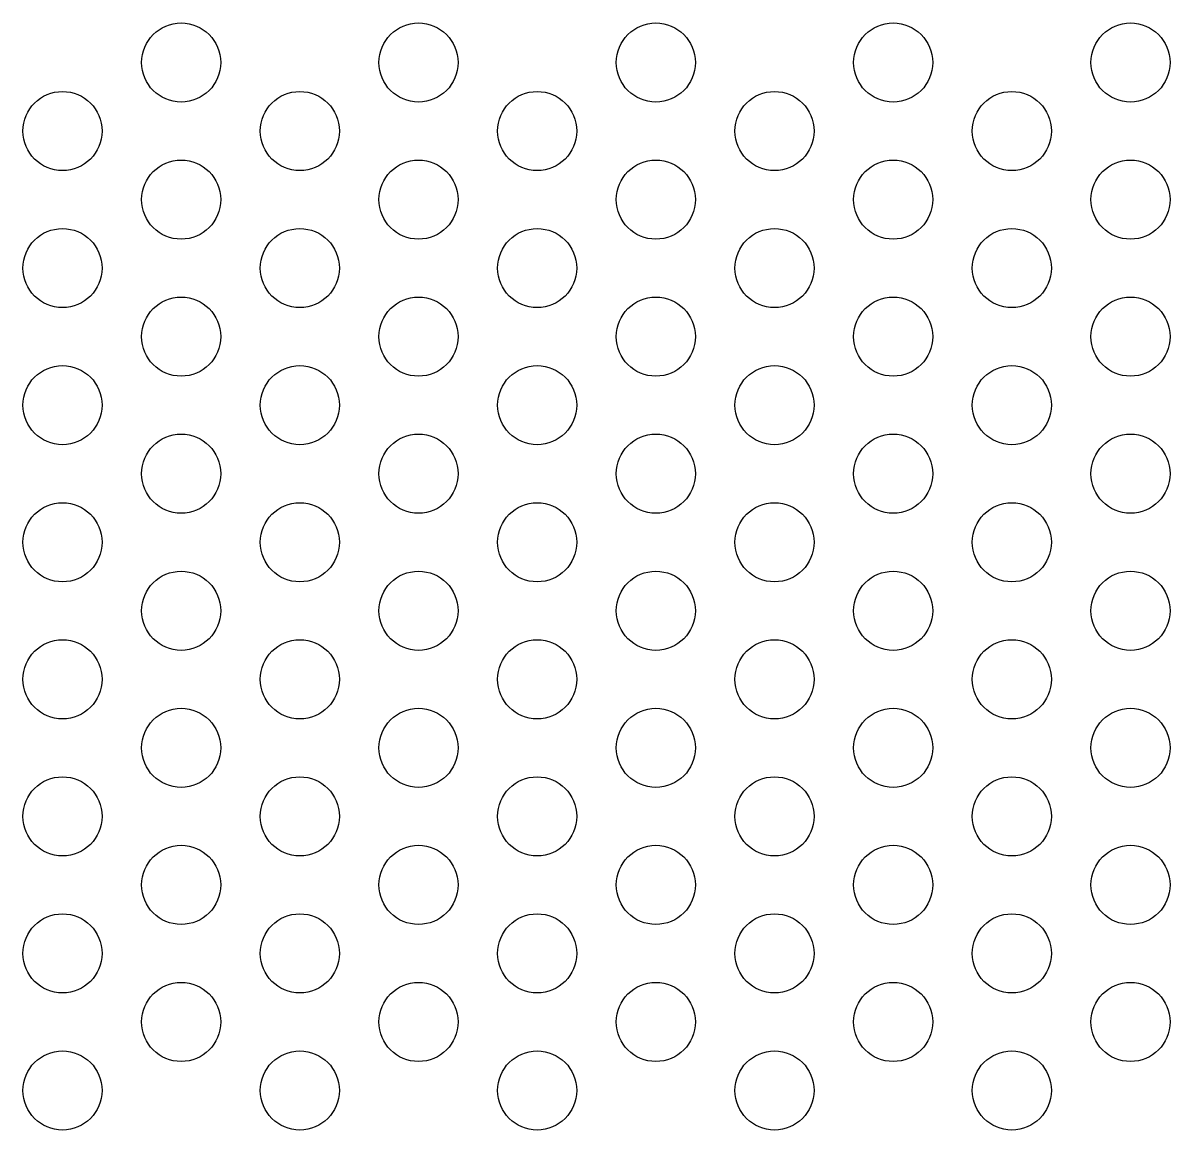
# Model space of a CAD drawing. Header units: inches. Extents: x -2.94 to 0.69, y -2.78 to 0.71.
import ezdxf

# ---------------------------------------------------------------- set-up
doc = ezdxf.new("R2010")
doc.units = ezdxf.units.IN
doc.header["$LTSCALE"] = 0.03937
doc.header["$MEASUREMENT"] = 0
doc.layers.add('Default', color=96, linetype='Continuous', true_color=0x007f00)

msp = doc.modelspace()

# ---------------------------------------------------------------- linework, layer by layer
at = {"layer": 'Default'}
for centre in [(-2.4375, 0.5877, -0.5625), (-1.6875, 0.5877, -0.5625), (-0.9375, 0.5877, -0.5625), (-0.1875, 0.5877, -0.5625), (0.5625, 0.5877, -0.5625), (-2.8125, 0.3712, -0.5625), (-2.0625, 0.3712, -0.5625), (-1.3125, 0.3712, -0.5625), (-0.5625, 0.3712, -0.5625), (0.1875, 0.3712, -0.5625), (-2.4375, 0.1547, -0.5625), (-1.6875, 0.1547, -0.5625), (-0.9375, 0.1547, -0.5625), (-0.1875, 0.1547, -0.5625), (0.5625, 0.1547, -0.5625), (-2.8125, -0.0618, -0.5625), (-2.0625, -0.0618, -0.5625), (-1.3125, -0.0618, -0.5625), (-0.5625, -0.0618, -0.5625), (0.1875, -0.0618, -0.5625), (-2.4375, -0.2783, -0.5625), (-1.6875, -0.2783, -0.5625), (-0.9375, -0.2783, -0.5625), (-0.1875, -0.2783, -0.5625), (0.5625, -0.2783, -0.5625), (-2.8125, -0.4948, -0.5625), (-2.0625, -0.4948, -0.5625), (-1.3125, -0.4948, -0.5625), (-0.5625, -0.4948, -0.5625), (0.1875, -0.4948, -0.5625), (-2.4375, -0.7113, -0.5625), (-1.6875, -0.7113, -0.5625), (-0.9375, -0.7113, -0.5625), (-0.1875, -0.7113, -0.5625), (0.5625, -0.7113, -0.5625), (-2.8125, -0.9279, -0.5625), (-2.0625, -0.9279, -0.5625), (-1.3125, -0.9279, -0.5625), (-0.5625, -0.9279, -0.5625), (0.1875, -0.9279, -0.5625), (-2.4375, -1.1444, -0.5625), (-1.6875, -1.1444, -0.5625), (-0.9375, -1.1444, -0.5625), (-0.1875, -1.1444, -0.5625), (0.5625, -1.1444, -0.5625), (-2.8125, -1.3609, -0.5625), (-2.0625, -1.3609, -0.5625), (-1.3125, -1.3609, -0.5625), (-0.5625, -1.3609, -0.5625), (0.1875, -1.3609, -0.5625), (-2.4375, -1.5774, -0.5625), (-1.6875, -1.5774, -0.5625), (-0.9375, -1.5774, -0.5625), (-0.1875, -1.5774, -0.5625), (0.5625, -1.5774, -0.5625), (-2.8125, -1.7939, -0.5625), (-2.0625, -1.7939, -0.5625), (-1.3125, -1.7939, -0.5625), (-0.5625, -1.7939, -0.5625), (0.1875, -1.7939, -0.5625), (-2.4375, -2.0104, -0.5625), (-1.6875, -2.0104, -0.5625), (-0.9375, -2.0104, -0.5625), (-0.1875, -2.0104, -0.5625), (0.5625, -2.0104, -0.5625), (-2.8125, -2.2269, -0.5625), (-2.0625, -2.2269, -0.5625), (-1.3125, -2.2269, -0.5625), (-0.5625, -2.2269, -0.5625), (0.1875, -2.2269, -0.5625), (-2.4375, -2.4434, -0.5625), (-1.6875, -2.4434, -0.5625), (-0.9375, -2.4434, -0.5625), (-0.1875, -2.4434, -0.5625), (0.5625, -2.4434, -0.5625), (-2.8125, -2.6599, -0.5625), (-2.0625, -2.6599, -0.5625), (-1.3125, -2.6599, -0.5625), (-0.5625, -2.6599, -0.5625), (0.1875, -2.6599, -0.5625)]:
    msp.add_circle(centre, 0.125, dxfattribs=at)

doc.saveas('drawing.dxf')
